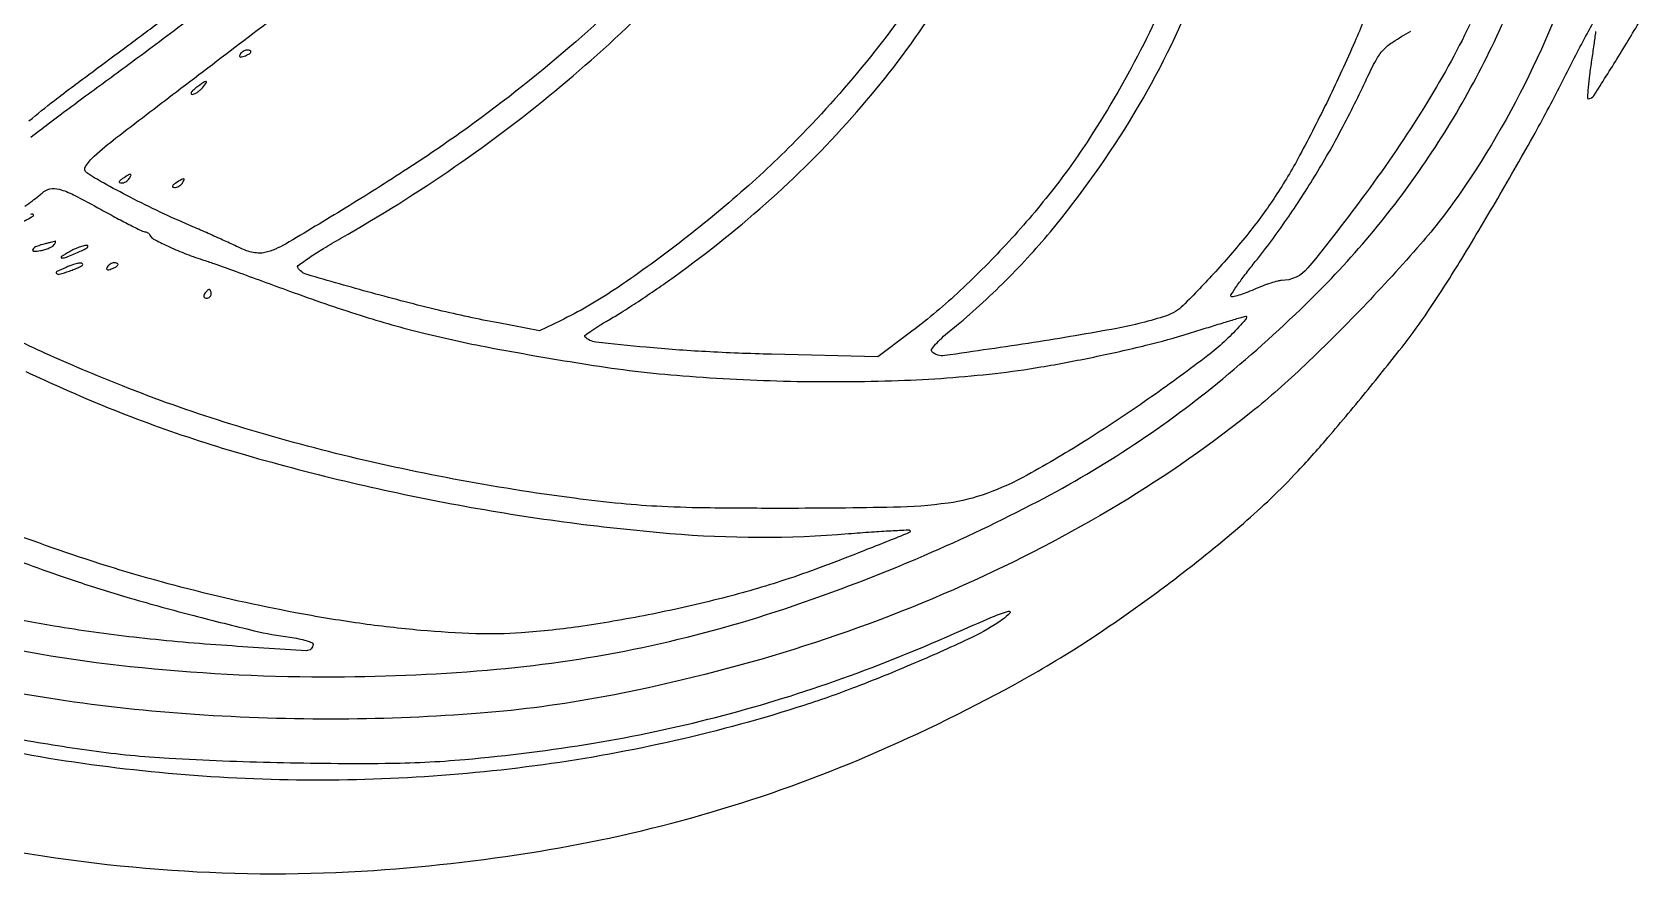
# Model space of a CAD drawing. Extents: x 118 to 879, y 65 to 960.
# Drawn here: x 449.6 to 813.4, y 65.1 to 255 of the extents above; entities that cross this region are included whole.
import ezdxf

# ---------------------------------------------------------------- set-up
doc = ezdxf.new("R2010")
doc.units = 0

msp = doc.modelspace()

# ---------------------------------------------------------------- linework, layer by layer
for points in [[(674.760044, 515.524302, -0.035199), (711.147918, 495.469821, -0.038013), (743.381123, 470.96248, -0.041828), (768.666667, 444.418973, -0.046087), (788.274138, 414.842325, -0.047059), (801.8114, 382.757473, -0.047319), (809.079234, 348.76636, -0.058656), (809.045257, 317.891002, -0.040102), (802.124271, 283.472828, -0.038747), (789.359165, 249.149342, -0.04318), (771.817969, 218.5, -0.027763), (763.002222, 207.179298, -0.011847), (750.042237, 193.009648, -0.011914), (736.100821, 179.150543, -0.021804), (724, 168.643673, -0.034794), (692.866546, 147.259492, -0.030087), (657.55155, 129.225793, -0.029102), (619.077508, 115.0162, -0.027534), (578.5, 105.062583, -0.026686), (550.739783, 101.372939, -0.018478), (519.087537, 100.048276, -0.018028), (486.335082, 101.069771, -0.02065), (455.203867, 104.461623, -0.035884), (410.187724, 114.60178, -0.032132)], [(431.066303, 118.830234, 0.031155), (471.706323, 111.944351, 0.025884), (515.5, 109.586196, 0.021521), (552.304281, 111.095871, 0.028867), (585.352399, 115.812005, 0.02918), (617.355955, 124.250605, 0.022756), (651, 136.978016, 0.018521), (676.632298, 149.17698, 0.025995), (698.452305, 162.05613, 0.026668), (718.390546, 176.855144, 0.021126), (738.320473, 194.838024, 0.051171), (764.862358, 226.85246, 0.050741), (784.436508, 263.677587, 0.051534), (795.957314, 303.11942, 0.056447), (798.682395, 342.87551, 0.064129), (791.724415, 382.830027, 0.058674), (774.770721, 421.028261, 0.056205), (748.582405, 455.676765, 0.050112), (714.381613, 485.141438, 0.009432), (709.214283, 488.617295, 0.004774), (702.583974, 492.808683, 0.00474), (695.653577, 497.007378, 0.007043), (689.5, 500.539966, 0.018509), (664.219788, 513.382575, 0.014259)], [(493.615763, 268.774126, 0.00001), (502.19586, 275.231657, 0.000011), (512.203308, 282.76411, 0.00001), (522.480125, 290.5, -0.000189)], [(539.679142, 298.910746, -0.000117), (506.2505, 273.793146, -0.000525)], [(591.526385, 271.694259, -0.030618), (570.988535, 251.710547, -0.02301), (546.1635, 232.264257, -0.010575), (534.324245, 224.210808, -0.006763), (520.251361, 215.335565, -0.003908), (506.738232, 207.211169, -0.072023), (502.125282, 205.316596, -0.067643), (500.948656, 205.185661, -0.037436), (499.507647, 205.328924, -0.035597), (497.996526, 205.706887, -0.03882), (496.599281, 206.287539, 0.009787), (494.875577, 207.124189, 0.002211), (491.913539, 208.475071, 0.002291), (488.481511, 210.00312, 0.002221), (485, 211.515715, -0.009276), (478.491817, 214.453133, -0.007748), (471.69095, 217.805827, -0.007569), (465.652268, 221.016318, -0.026813), (461.929324, 223.33695, -0.39902), (461.642171, 224.750168, -0.069351), (463.564257, 227.04451, -0.019647), (468.504674, 231.169478, -0.001534), (482.147952, 241.613002, -0.00009), (514.593545, 266.282402, -0.000581)], [(709.498424, 273.470163, -0.033337), (700.531061, 252.362942, -0.026882), (688.23858, 231, -0.023469), (679.641022, 219.02871, -0.019348), (669.411789, 207.090235, -0.019516), (658.412166, 196.107423, -0.025558), (647.5, 187.018328), (640.5, 181.769481), (616.5, 182.367881, -0.007194), (601.610346, 182.953593, -0.009807), (588.212327, 183.937665, -0.005097), (576.812418, 185.117446, -0.16962), (574.372576, 186.29409, -0.450952), (574.39224, 186.611384, -0.010654), (575.732131, 187.609632, -0.01627), (577.497887, 188.78288, -0.009418), (579.690669, 190.082707, 0.01199), (582.53917, 191.791091, 0.00454), (586.437259, 194.307794, 0.004493), (590.628563, 197.122367, 0.005471), (594.5, 199.835619, 0.027474), (616.505083, 217.527295, 0.030002), (635.761081, 237.042513, 0.031343), (651.763705, 257.830231, 0.037271)], [(652.439291, 268.997063, -0.033622), (639.82531, 250.724973, -0.024335), (623.505806, 232.121594, -0.020014), (610.507853, 219.717624, -0.016222), (595.637706, 207.455895, -0.016627), (580.983706, 196.908604, -0.034993), (568.827335, 189.937779), (564.15467, 187.676613), (554.827335, 189.430639, -0.012323), (541.321956, 192.316638, -0.008597), (526.234292, 196.207161, -0.003064), (511.659842, 200.330094, -0.185952), (509.534509, 201.944164, -0.394804), (509.632512, 202.431476, -0.006093), (512.191291, 204.21266, -0.012458), (515.384038, 206.263651, -0.007469), (519.270864, 208.54704, 0.021987), (545.032136, 224.704683, 0.02269), (568.99595, 242.904125, 0.023647), (590.184977, 262.336612, 0.030456)], [(448.834242, 235.003745, -0.01032), (454.61455, 239.642186, -0.00465), (462.37858, 245.499203, 0.000325), (469.93035, 251.094261, 0.000305), (477.635589, 256.81807, 0.000303), (484.463548, 261.903091, 0.001052)], [(751.92733, 262.641075, -0.024164), (748.197661, 252.865566, -0.009836), (742.229093, 239.93598, -0.009868), (735.728565, 227.198251, -0.022992), (730.244897, 218, -0.02309), (724.238621, 209.757774, -0.01604), (716.744478, 201.003357, -0.012102), (709.435452, 193.378772, -0.117151), (705.639477, 191.056226, -0.033021), (694.467607, 188.20565, -0.008016), (675.679244, 185.023469, -0.002691), (655.607357, 182.064485, -0.224082), (652.706284, 182.961565, -0.375232), (652.651106, 183.451857, -0.027329), (653.553876, 184.613805, -0.027579), (654.925246, 186.027186, -0.016242), (656.706284, 187.56691, 0.012846), (662.717578, 192.692822, 0.011686), (668.654836, 198.281104, 0.011723), (674.304143, 204.120519, 0.013177), (679.451039, 210, 0.037603), (698.388107, 236.66469, 0.04257), (712.239095, 264.81379, 0.042979)], [(434.622459, 72.189643, 0.03172), (481.111534, 65.955134, 0.034483), (526.723824, 65.911576, 0.024997), (566.324625, 70.604933, 0.029536), (603.07011, 79.092606, 0.029716), (638.370163, 91.797335, 0.025875), (673.63853, 109.122991, 0.019966), (689.62185, 118.884859, 0.014731), (706.526061, 130.893714, 0.014934), (722.236734, 143.520585, 0.025232), (734.510015, 155.123277, 0.013578), (741.55577, 162.903962, 0.00568), (750.638975, 173.745991, 0.005502), (759.305791, 184.573959, 0.017966), (764.698187, 192, 0.01075), (771.773347, 203.022877, 0.005058), (780.461319, 217.548963, 0.005062), (788.875031, 232.285625, 0.010464), (795.08912, 244, -0.002571), (798.087914, 249.875334, -0.004639), (800.614008, 254.653125, -0.001825), (802.737221, 258.546266, -0.764301)], [(486.646051, 259.102136, -0.000887), (473.319296, 249.174117, -0.001853), (462.899331, 241.5, 0.002176), (457.940394, 237.842884, 0.002478), (453.224603, 234.296845, 0.002246), (449.249188, 231.248314, 0.013895)], [(802.561979, 255.223437, -0.002637), (802.143062, 252.174949, -0.001855), (801.641023, 248.75, 0.006143), (801.178623, 245.395232, 0.010386), (800.884295, 242.572978, 0.004336), (800.70899, 240.223224, 0.438214), (800.912621, 240.009073, 0.252471), (802.159928, 240.706847, 0.002569), (807.710894, 249.54111, 0.008491), (813.332092, 258.942528, 0.009751)], [(774.163523, 256.747157, -0.026303), (763.919798, 238.202841, -0.019463), (750.761234, 218.81101, -0.012285), (737.605356, 201.848754, -0.225338), (731.605248, 199, 0.068679), (730.777923, 198.885822, 0.010789), (729.200841, 198.405118, 0.011815), (727.355711, 197.750214, 0.010066), (725.44137, 196.974868, -0.010918), (723.597679, 196.231789, -0.016841), (721.970553, 195.6788, -0.011335), (720.62788, 195.305381, -0.264413), (720.260143, 195.406524, -0.355927), (720.222864, 195.77252, -0.005054), (721.54194, 197.732018, -0.011306), (723.203967, 200.034609, -0.006888), (725.265151, 202.681655, 0.016236), (732.404362, 212.212367, 0.015394), (739.043712, 222.353836, 0.015004), (745.20678, 233.146319, 0.013657), (750.917986, 244.629019, -0.015965), (752.983299, 248.733818, -0.062533), (754.635309, 251.033275, -0.061847), (756.813418, 252.865511, -0.015396), (760.80222, 255.283924, 0.009519)], [(447.962822, 215.802845, 0.005397), (449.634411, 217.015737, 0.005156), (451.05087, 218.089862, 0.024633), (451.821429, 218.75, -0.138726), (453.600165, 219.680409, -0.120489), (455.70878, 219.609574, -0.050629), (458.911811, 218.350347, -0.007096), (465.193975, 215, 0.003431), (468.724319, 213.08386, 0.005185), (471.826369, 211.46875, 0.002171), (474.493903, 210.129384, 0.115759), (475.045264, 210, -0.085014), (475.371441, 209.944137, -0.062642), (475.699755, 209.779687, -0.062015), (475.98046, 209.536771, -0.079), (476.166667, 209.25, 0.168789), (476.993364, 208.367305, 0.0114), (480.127782, 206.810769, 0.016016), (483.912438, 205.183393, 0.013643), (488, 203.706227, -0.005503), (490.615187, 202.809004, -0.000905), (495.644765, 201.011071, -0.000996), (501.554072, 198.873288, -0.000879), (507.705584, 196.621766, 0.011348), (523.652511, 191.160814, 0.016474), (537.972731, 187.131377, 0.014437), (553.860016, 183.704031, 0.0064), (575, 180.057769, 0.019902), (596.497858, 177.504757, 0.014125), (620.752224, 176.287218, 0.014092), (645.127629, 176.44015, 0.019323), (667, 178.041816, 0.014128), (677.323968, 179.496598, 0.008957), (689.264914, 181.745554, 0.008977), (701.043369, 184.404516, 0.014915), (710.853071, 187.117394, -0.000161), (714.693511, 188.302489, -0.000203), (718.253715, 189.398271, -0.000162), (721.24206, 190.31566, -0.001598), (722.5, 190.696995, -0.028934), (723.558387, 190.948486, -0.537674), (723.756005, 190.740389, -0.12289), (723.482047, 190.20325, -0.004813), (722, 188.533184, -0.045248), (715.030066, 182.105902, -0.010979), (702.38358, 172.836207, -0.011599), (687.963092, 163.235779, -0.014802), (674.222643, 155.100486, -0.038915), (665.105869, 150.950475, -0.05332), (656.361658, 148.784234, -0.02944), (644.063155, 147.829884, -0.004508), (619.5, 147.594918, -0.002721), (602.673676, 147.677251, -0.009356), (591.757618, 147.994424, -0.012347), (582.537464, 148.663616, -0.008198), (572, 149.865219, -0.013941), (544.738627, 154.203599, -0.014468), (518.099705, 160.010569, -0.015022), (492.907851, 167.080552, -0.018723), (470, 175.212057, -0.005157), (460.892001, 178.943696, -0.006603), (452.588663, 182.575993, -0.003226), (445.445586, 185.869492, -0.112475)], [(446.955074, 211.988399, 0.014755), (449.79985, 213.55094, 0.743548), (449.70034, 213.958084, 0.096407), (449.226969, 213.891448, 0.011809)], [(448.159767, 178.462566, 0.004101), (456.704732, 174.577884, 0.034799), (497.744917, 159.647529, 0.024246), (545.744164, 148.365191, 0.024492), (593.570523, 141.946728, 0.041592), (633.919133, 141.894398, -0.002808), (639.090466, 142.289337, -0.004506), (643.506456, 142.561686, -0.001066), (647.360977, 142.756317, -0.211501), (647.712938, 142.620396, -0.538368), (647.608859, 142.113056, -0.000834), (637.338066, 138.022064, -0.005165), (627.486006, 134.234185, -0.009925), (619.5, 131.437318, -0.01707), (605.40423, 127.339958, -0.012713), (589.605959, 123.751995, -0.01282), (573.873763, 121.014859, -0.019155), (560, 119.506223, -0.025541), (549.757736, 119.312233, -0.014159), (537.276405, 120.067653, -0.013055), (523.447617, 121.663267, -0.011322), (509.044471, 124.041289, -0.016835), (483.435093, 129.766384, -0.017755), (458.725541, 137.116122, -0.017642), (434.454404, 146.249054, -0.016168)], [(441.862846, 137.540625, 0.011249), (459.974621, 130.999217, 0.010943), (471.694143, 127.345576, 0.00614), (486.080389, 123.394339, 0.005552), (499.732191, 119.985985, 0.025538), (507.75, 118.506325, -0.015926), (509.7622, 118.174824, -0.025185), (511.457812, 117.750002, -0.022446), (512.73728, 117.296352, -0.305281), (513, 116.906162, -0.431231), (511.485989, 115.477155, -0.003149), (492.316954, 116.706607, -0.010342), (472.527933, 118.513013, -0.013547), (454.546667, 121.025069, -0.020728), (427.873696, 126.636329, -0.019452)], [(445.461812, 95.729448, 0.009539), (463, 92.936637, 0.02073), (480.495036, 91.227475, 0.008044), (504.817072, 90.257875, 0.008077), (529.25698, 90.072027, 0.019701), (547.240819, 90.934948, 0.019293), (576.304111, 94.614197, 0.021765), (603.836415, 100.425757, 0.021827), (630.690059, 108.591458, 0.019625), (657.718556, 119.327102, -0.002874), (666.395503, 123.114723, -0.031108), (669.994452, 124.402565, -0.744764), (670.279159, 123.960291, -0.063105), (668.656873, 122.489586, -0.042523), (661.694573, 118.453221, -0.009032), (648.901076, 112.704121, -0.009947), (634.798751, 106.999771, -0.014806), (622.225726, 102.624616, -0.0434), (563.085311, 89.491569, -0.04134), (501.582809, 86.466807, -0.041031), (439.969338, 93.615439, -0.041319)]]:
    msp.add_lwpolyline(points, format="xyb")
for points in [[(496.507079, 250.011454, 0.1144), (496.393111, 249.674071, 0.32948), (496.512472, 249.474315, 0.155351), (496.868281, 249.443138, 0.036408), (497.448062, 249.618443, 0.029964), (498.51997, 250.105273, 0.168622), (498.942608, 250.558518, 0.444011), (498.798253, 250.882327, 0.079093), (498.059017, 251, 0.088797), (497.65395, 250.927491, 0.053277), (497.21498, 250.709615, 0.051183), (496.810572, 250.389589, 0.061454)], [(486.55887, 242.468197, 0.02471), (485.88326, 241.902629, 0.072188), (485.501874, 241.431283, 0.229769), (485.477506, 241.143477, 0.310313), (485.686426, 241, 0.103938), (486.183912, 241.104545, 0.040259), (486.806871, 241.440625, 0.037668), (487.444721, 241.926037, 0.038084), (488, 242.5, 0.014927), (488.919396, 243.677627, 0.622044), (488.804062, 243.899208, 0.15118), (488.250767, 243.714529, 0.00633)], [(470, 222, 0.027275), (469.445888, 221.597454, 0.147021), (469.239151, 221.292684, 0.37991), (469.327599, 221.095709, 0.102799), (469.690983, 221.015313, 0.074131), (470.192374, 221.083483, 0.053889), (470.713662, 221.298248, 0.054031), (471.175433, 221.618541, 0.075854), (471.5, 222, 0.034464), (471.886554, 222.734105, 0.541951), (471.758161, 222.931144, 0.136158), (471.281145, 222.798791, 0.008108)], [(482, 221, 0.027275), (481.445888, 220.597454, 0.147021), (481.239151, 220.292684, 0.37991), (481.327599, 220.095709, 0.102799), (481.690983, 220.015313, 0.074131), (482.192374, 220.083483, 0.053889), (482.713662, 220.298248, 0.054031), (483.175433, 220.618541, 0.075854), (483.5, 221, 0.034464), (483.886554, 221.734105, 0.541951), (483.758161, 221.931144, 0.136158), (483.281145, 221.798791, 0.008108)], [(452.5, 207.286934, 0.029951), (450.582189, 206.702224, 0.154384), (449.717387, 206.028042, 0.597768), (449.930284, 205.61434, 0.05176), (451.438955, 205.74358, 0.026431), (452.470563, 205.997926, 0.029756), (453.428437, 206.352008, 0.03104), (454.195556, 206.747125, 0.120461), (454.573795, 207.119402, 0.018273), (454.761867, 207.45015, 0.04554), (454.86739, 207.707249, 0.122078), (454.875144, 207.846826, 0.465433), (454.809017, 207.883999, -0.024821), (454.601146, 207.817531, -0.001702), (454.003274, 207.66076, -0.002427), (453.28857, 207.479649, -0.00182)], [(458, 205.5, 0.01611), (456.163697, 204.370278, 0.736613), (456.245984, 204.087012, 0.10027), (457.314306, 204.283116, 0.007047), (460.13519, 205.460858, 0.014865), (461.335497, 206.024955, 0.049215), (462.070962, 206.493678, 0.262474), (462.182422, 206.763549, 0.378296), (462, 206.925423, 0.06444), (461.253898, 206.830738, 0.021851), (460.20625, 206.508234, 0.021314), (459.067242, 206.046752, 0.02294)], [(457.25, 201.968838, 0.014669), (455.156416, 201.055106, 0.505261), (455.067011, 200.600629, 0.28555), (455.714338, 200.41935, 0.013046), (458, 201.149845, 0.011189), (459.149788, 201.57975, 0.017376), (460.11875, 202.006584, 0.011861), (460.880294, 202.396686, 0.275057), (461, 202.597825, 0.364743), (460.757806, 202.885662, 0.084698), (460.074821, 202.887581, 0.041549), (458.932493, 202.596829, 0.012476)], [(466.507079, 202.011454, 0.1144), (466.393111, 201.674071, 0.32948), (466.512472, 201.474315, 0.155351), (466.868281, 201.443138, 0.036408), (467.448062, 201.618443, 0.029964), (468.51997, 202.105273, 0.168622), (468.942608, 202.558518, 0.444011), (468.798253, 202.882327, 0.079093), (468.059017, 203, 0.088797), (467.65395, 202.927491, 0.053277), (467.21498, 202.709615, 0.051183), (466.810572, 202.389589, 0.061454)], [(488.5, 196, 0.082592), (488.343488, 195.6179, 0.161196), (488.3746, 195.29375, 0.182303), (488.586039, 195.078288, 0.108972), (488.940983, 195, 0.093332), (489.345238, 195.076123, 0.09642), (489.688914, 195.29375, 0.099167), (489.918938, 195.618444, 0.105053), (490, 196, 0.042167), (489.967655, 196.382849, 0.061769), (489.870461, 196.70625, 0.081139), (489.727648, 196.92554, 0.210953), (489.559017, 197, 0.151918), (489.34829, 196.934461, 0.038439), (489.066025, 196.70625, 0.035638), (488.768994, 196.382774, 0.029505)]]:
    msp.add_lwpolyline(points, format="xyb", close=True)

doc.saveas('drawing.dxf')
